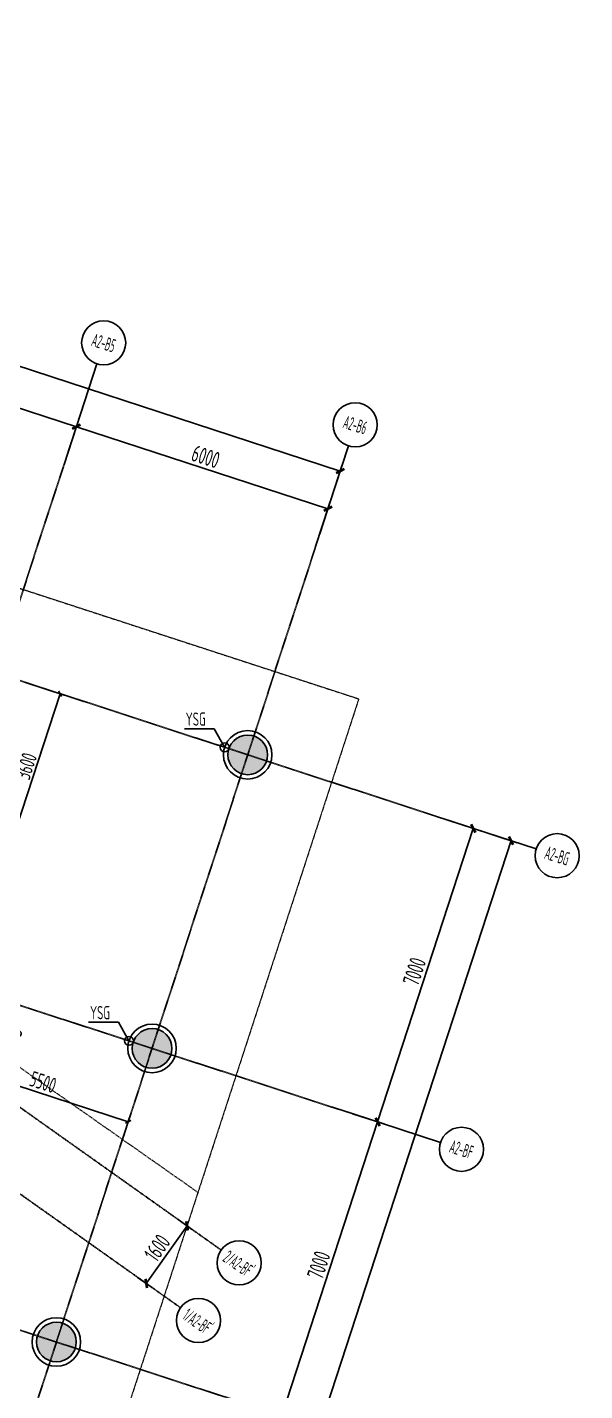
# Model space of a CAD drawing. Header units: millimetres. Extents: x 11515858 to 24947533, y -12764720 to -6305528.
# Drawn here: x 11871839 to 11884480, y -6341330 to -6310420 of the extents above; entities that cross this region are included whole.
import ezdxf
from ezdxf.enums import TextEntityAlignment as Align

# ---------------------------------------------------------------- set-up
doc = ezdxf.new("R2010")
doc.units = ezdxf.units.MM
doc.header["$LTSCALE"] = 10
for name, pattern in [('A2-RG-AXIS$0$CENTER', [2, 1.25, -0.25, 0.25, -0.25]), ('A2-RG-AXIS$0$DOTE', [2.42, 2, -0.2, 0.02, -0.2]), ('A2-RI-F3$0$HIDDEN', [0.375, 0.25, -0.125]), ('A2-RI-F3$0$Overhead 1_16_', [2.579687, 1.5875, -0.992188])]:
    doc.linetypes.add(name, pattern=pattern)
for name, color, linetype in [('A2-RB-F3$0$$34$A-DIMS-100', 1, 'Continuous'), ('A2-RB-F3$0$A-DIMS-100', 1, 'Continuous'), ('A2-RG-AXIS$0$A-AXIS', 1, 'Continuous'), ('A2-RG-AXIS$0$A-DIMS-100', 1, 'Continuous'), ('A2-RG-AXIS$0$A-GRID', 1, 'A2-RG-AXIS$0$CENTER'), ('A2-RG-AXIS$0$A-SYMB', 4, 'Continuous'), ('A2-RI-F3$0$A-ROOF-DRAN', 175, 'Continuous'), ('A2-RI-F3$0$A-SYMB-AREA', 4, 'Continuous'), ('A2-RI-F3$0$A-SYMB-NAME', 4, 'Continuous'), ('A2-RS-F3$0$A-HATH-GRAY', 8, 'Continuous'), ('A2-RS-F3$0$A-WALL-CONC', 6, 'Continuous')]:
    doc.layers.add(name, color=color, linetype=linetype)
doc.layers.add('A2-RI-F3$0$A-FLOR-OVHD', color=8, linetype='A2-RI-F3$0$Overhead 1_16_', lineweight=5)
doc.layers.add('A2-RI-F3$0$A-WALL', color=7, linetype='Continuous', lineweight=5)
doc.styles.add('A2-RB-F3$0$$0$XD2008', font='hzs.shx', dxfattribs={"width": 0.7, "bigfont": 'hztxt.shx'})
doc.styles.add('A2-RB-F3$0$XD2008', font='hzs.shx', dxfattribs={"width": 0.7, "bigfont": 'hztxt.shx'})
doc.styles.add('A2-RG-AXIS$0$ECADI', font='hzs.shx', dxfattribs={"width": 0.7, "bigfont": 'hztxt.shx'})
doc.styles.add('A2-RG-AXIS$0$XD2008', font='hzs.shx', dxfattribs={"width": 0.7, "bigfont": 'hztxt.shx'})
doc.styles.add('A2-RI-F3$0$ECADI', font='hzs.shx', dxfattribs={"width": 0.7, "bigfont": 'hztxt.shx'})
doc.dimstyles.new('A2-RB-F3$0$$0$XD100$0', dxfattribs={"dimscale": 100, "dimtxt": 3.5, "dimasz": 1, "dimexe": 1, "dimexo": 2, "dimgap": 0.5, "dimtad": 1, "dimdec": 0, "dimdsep": 46, "dimtxsty": 'A2-RB-F3$0$$0$XD2008', "dimblk1": 'A2-RB-F3$0$$20$_ArchTick', "dimblk2": 'A2-RB-F3$0$$20$_ArchTick', "dimsah": 1, "dimcen": 2.5, "dimclrt": 4, "dimaunit": 1, "dimadec": 0, "dimazin": 0, "dimtfac": 1, "dimtdec": 0, "dimtix": 1, "dimtmove": 2, "dimatfit": 3, "dimfxl": 0, "dimtolj": 1, "dimtzin": 0, "dimarcsym": 0})
doc.dimstyles.new('A2-RB-F3$0$XD100$0', dxfattribs={"dimscale": 100, "dimtxt": 3.5, "dimasz": 1, "dimexe": 1, "dimexo": 2, "dimgap": 0.5, "dimtad": 1, "dimdec": 0, "dimdsep": 46, "dimtxsty": 'A2-RB-F3$0$XD2008', "dimblk1": 'A2-RB-F3$0$_ArchTick', "dimblk2": 'A2-RB-F3$0$_ArchTick', "dimsah": 1, "dimcen": 2.5, "dimclrt": 4, "dimaunit": 1, "dimadec": 0, "dimazin": 0, "dimtfac": 1, "dimtdec": 0, "dimtix": 1, "dimtmove": 1, "dimatfit": 3, "dimfxl": 0, "dimtolj": 1, "dimtzin": 0, "dimarcsym": 0})
doc.dimstyles.new('A2-RG-AXIS$0$XD150', dxfattribs={"dimscale": 300, "dimtxt": 2.5, "dimasz": 1.5, "dimexe": 1, "dimexo": 2, "dimgap": 0.5, "dimtad": 1, "dimdec": 0, "dimdsep": 46, "dimtxsty": 'A2-RG-AXIS$0$XD2008', "dimcen": 2.5, "dimclrt": 4, "dimaunit": 1, "dimadec": 3, "dimazin": 0, "dimtfac": 1, "dimtdec": 0, "dimtmove": 2, "dimatfit": 3, "dimfxl": 0, "dimtolj": 1, "dimtzin": 0, "dimarcsym": 0})
doc.dimstyles.new('A2-RG-AXIS$0$XD150$0', dxfattribs={"dimscale": 150, "dimtxt": 2.5, "dimasz": 1, "dimexe": 1, "dimexo": 2, "dimgap": 0.5, "dimtad": 1, "dimdec": 0, "dimdsep": 46, "dimtxsty": 'A2-RG-AXIS$0$XD2008', "dimblk": 'A2-RG-AXIS$0$_ArchTick', "dimcen": 2.5, "dimclrt": 4, "dimaunit": 1, "dimadec": 0, "dimazin": 0, "dimtfac": 1, "dimtdec": 0, "dimtmove": 2, "dimatfit": 3, "dimfxl": 0, "dimtolj": 1, "dimtzin": 0, "dimarcsym": 0})

# ---------------------------------------------------------------- blocks, each defined once
blk = doc.blocks.new('A2-RG-AXIS$0$_ArchTick')
at = {"color": 0, "linetype": 'ByBlock', "const_width": 0.4}
blk.add_lwpolyline([(-0.5, -0.5), (0.5, 0.5)], dxfattribs=at)
blk = doc.blocks.new('*D560')
at = {"layer": 'A2-RG-AXIS$0$A-DIMS-100', "color": 0, "lineweight": -2, "transparency": 16777216}
for p, q in [((11877614, -6341892), (11879784, -6335237)), ((11878928, -6334958), (11879926, -6335283)), ((11876759, -6341613), (11877757, -6341939))]:
    blk.add_line(p, q, dxfattribs=at)
at = {"layer": 'Defpoints', "color": 0, "transparency": 16777216}
for p in [(11878643, -6334865), (11879784, -6335237), (11876473, -6341521)]:
    blk.add_point(p, dxfattribs=at)
at = {"layer": 'A2-RG-AXIS$0$A-DIMS-100', "color": 0, "lineweight": -2, "transparency": 16777216, "xscale": 150, "yscale": 150, "zscale": 150}
for p, rotation in [((11879784, -6335237), 71.94704053343841), ((11877614, -6341892), 251.9470405334384)]:
    blk.add_blockref('A2-RG-AXIS$0$_ArchTick', p, dxfattribs=dict(at, rotation=rotation))
at = {"layer": 'A2-RG-AXIS$0$A-DIMS-100', "color": 4, "transparency": 16777216, "insert": (11878449, -6338483), "char_height": 375, "attachment_point": 5, "rotation": 71.947, "style": 'A2-RG-AXIS$0$XD2008'}
blk.add_mtext('\\A1;7000', dxfattribs=at)
blk = doc.blocks.new('*D561')
at = {"layer": 'A2-RG-AXIS$0$A-DIMS-100', "color": 0, "lineweight": -2, "transparency": 16777216}
for p, q in [((11881382, -6328396), (11882096, -6328628)), ((11879784, -6335237), (11881953, -6328582)), ((11879213, -6335051), (11879926, -6335283))]:
    blk.add_line(p, q, dxfattribs=at)
at = {"layer": 'Defpoints', "color": 0, "transparency": 16777216}
for p in [(11881097, -6328303), (11881953, -6328582), (11878928, -6334958)]:
    blk.add_point(p, dxfattribs=at)
at = {"layer": 'A2-RG-AXIS$0$A-DIMS-100', "color": 0, "lineweight": -2, "transparency": 16777216, "xscale": 150, "yscale": 150, "zscale": 150}
for p, rotation in [((11881953, -6328582), 71.94704049334469), ((11879784, -6335237), 251.9470404933447)]:
    blk.add_blockref('A2-RG-AXIS$0$_ArchTick', p, dxfattribs=dict(at, rotation=rotation))
at = {"layer": 'A2-RG-AXIS$0$A-DIMS-100', "color": 4, "transparency": 16777216, "insert": (11880619, -6331828), "char_height": 375, "attachment_point": 5, "rotation": 71.947, "style": 'A2-RG-AXIS$0$XD2008'}
blk.add_mtext('\\A1;7000', dxfattribs=at)
blk = doc.blocks.new('*D562')
at = {"layer": 'A2-RG-AXIS$0$A-DIMS-100', "color": 0, "lineweight": -2, "transparency": 16777216}
for p, q in [((11881382, -6328396), (11882951, -6328907)), ((11871497, -6363564), (11882809, -6328860)), ((11870071, -6363099), (11871640, -6363610))]:
    blk.add_line(p, q, dxfattribs=at)
at = {"layer": 'Defpoints', "color": 0, "transparency": 16777216}
for p in [(11881097, -6328303), (11882809, -6328860), (11869786, -6363006)]:
    blk.add_point(p, dxfattribs=at)
at = {"layer": 'A2-RG-AXIS$0$A-DIMS-100', "color": 0, "lineweight": -2, "transparency": 16777216, "xscale": 150, "yscale": 150, "zscale": 150}
for p, rotation in [((11882809, -6328860), 71.94704055555823), ((11871497, -6363564), 251.9470405555582)]:
    blk.add_blockref('A2-RG-AXIS$0$_ArchTick', p, dxfattribs=dict(at, rotation=rotation))
at = {"layer": 'A2-RG-AXIS$0$A-DIMS-100', "color": 4, "transparency": 16777216, "insert": (11876903, -6346131), "char_height": 375, "attachment_point": 5, "rotation": 71.947, "style": 'A2-RG-AXIS$0$XD2008'}
blk.add_mtext('\\A1;36500', dxfattribs=at)
blk = doc.blocks.new('*D567')
at = {"layer": 'A2-RG-AXIS$0$A-DIMS-100', "color": 0, "lineweight": -2, "transparency": 16777216}
for p, q in [((11869438, -6318962), (11869671, -6318249)), ((11869624, -6318392), (11872952, -6319476)), ((11872766, -6320047), (11872999, -6319334))]:
    blk.add_line(p, q, dxfattribs=at)
at = {"layer": 'Defpoints', "color": 0, "transparency": 16777216}
for p in [(11869345, -6319247), (11872952, -6319476), (11872673, -6320332)]:
    blk.add_point(p, dxfattribs=at)
at = {"layer": 'A2-RG-AXIS$0$A-DIMS-100', "color": 0, "lineweight": -2, "transparency": 16777216, "xscale": 150, "yscale": 150, "zscale": 150}
for p, rotation in [((11869624, -6318392), 161.9467459168328), ((11872952, -6319476), 341.9467459168328)]:
    blk.add_blockref('A2-RG-AXIS$0$_ArchTick', p, dxfattribs=dict(at, rotation=rotation))
at = {"layer": 'A2-RG-AXIS$0$A-DIMS-100', "color": 4, "transparency": 16777216, "insert": (11871370, -6318684), "char_height": 375, "attachment_point": 5, "rotation": 341.9467, "style": 'A2-RG-AXIS$0$XD2008'}
blk.add_mtext('\\A1;3500', dxfattribs=at)
blk = doc.blocks.new('*D568')
at = {"layer": 'A2-RG-AXIS$0$A-DIMS-100', "color": 0, "lineweight": -2, "transparency": 16777216}
for p, q in [((11872766, -6320047), (11872999, -6319334)), ((11872952, -6319476), (11878657, -6321336)), ((11878471, -6321906), (11878703, -6321193))]:
    blk.add_line(p, q, dxfattribs=at)
at = {"layer": 'Defpoints', "color": 0, "transparency": 16777216}
for p in [(11872673, -6320332), (11878657, -6321336), (11878378, -6322191)]:
    blk.add_point(p, dxfattribs=at)
at = {"layer": 'A2-RG-AXIS$0$A-DIMS-100', "color": 0, "lineweight": -2, "transparency": 16777216, "xscale": 150, "yscale": 150, "zscale": 150}
for p, rotation in [((11872952, -6319476), 161.9467459168328), ((11878657, -6321336), 341.9467459168328)]:
    blk.add_blockref('A2-RG-AXIS$0$_ArchTick', p, dxfattribs=dict(at, rotation=rotation))
at = {"layer": 'A2-RG-AXIS$0$A-DIMS-100', "color": 4, "transparency": 16777216, "insert": (11875886, -6320156), "char_height": 375, "attachment_point": 5, "rotation": 341.9467, "style": 'A2-RG-AXIS$0$XD2008'}
blk.add_mtext('\\A1;6000', dxfattribs=at)
blk = doc.blocks.new('*D569')
at = {"layer": 'A2-RG-AXIS$0$A-DIMS-100', "color": 0, "lineweight": -2, "transparency": 16777216}
for p, q in [((11848046, -6311989), (11848557, -6310420)), ((11848511, -6310563), (11878936, -6320480)), ((11878471, -6321906), (11878982, -6320337))]:
    blk.add_line(p, q, dxfattribs=at)
at = {"layer": 'Defpoints', "color": 0, "transparency": 16777216}
for p in [(11847953, -6312274), (11878936, -6320480), (11878378, -6322191)]:
    blk.add_point(p, dxfattribs=at)
at = {"layer": 'A2-RG-AXIS$0$A-DIMS-100', "color": 0, "lineweight": -2, "transparency": 16777216, "xscale": 150, "yscale": 150, "zscale": 150}
for p, rotation in [((11848511, -6310563), 161.9470385083665), ((11878936, -6320480), 341.9470385083665)]:
    blk.add_blockref('A2-RG-AXIS$0$_ArchTick', p, dxfattribs=dict(at, rotation=rotation))
at = {"layer": 'A2-RG-AXIS$0$A-DIMS-100', "color": 4, "transparency": 16777216, "insert": (11863805, -6315272), "char_height": 375, "attachment_point": 5, "rotation": 341.947, "style": 'A2-RG-AXIS$0$XD2008'}
blk.add_mtext('\\A1;32000', dxfattribs=at)
blk = doc.blocks.new('A2-RG-AXIS$0$ECADI-TAG-GRID')
at = {"color": 13}
blk.add_circle((0, 0), 5, dxfattribs=at)
at = {"style": 'A2-RG-AXIS$0$ECADI', "width": 0.7}
blk.add_attdef('GRID', text='', height=5, dxfattribs=at).set_placement((0, 0), align=Align.MIDDLE)
blk = doc.blocks.new('*D571')
at = {"layer": 'A2-RG-AXIS$0$A-DIMS-100', "color": 0, "lineweight": -2, "transparency": 16777216}
for p, q in [((11874538, -6338897), (11875463, -6337592)), ((11875258, -6337447), (11875585, -6337679)), ((11874333, -6338752), (11874660, -6338984))]:
    blk.add_line(p, q, dxfattribs=at)
at = {"layer": 'Defpoints', "color": 0, "transparency": 16777216}
for p in [(11875013, -6337273), (11875463, -6337592), (11874088, -6338579)]:
    blk.add_point(p, dxfattribs=at)
at = {"layer": 'A2-RG-AXIS$0$A-DIMS-100', "color": 0, "lineweight": -2, "transparency": 16777216, "xscale": 150, "yscale": 150, "zscale": 150}
for p, rotation in [((11875463, -6337592), 54.66696937451481), ((11874538, -6338897), 234.6669693745148)]:
    blk.add_blockref('A2-RG-AXIS$0$_ArchTick', p, dxfattribs=dict(at, rotation=rotation))
at = {"layer": 'A2-RG-AXIS$0$A-DIMS-100', "color": 4, "transparency": 16777216, "insert": (11874786, -6338093), "char_height": 375, "attachment_point": 5, "rotation": 54.667, "style": 'A2-RG-AXIS$0$XD2008'}
blk.add_mtext('\\A1;1600', dxfattribs=at)
blk = doc.blocks.new('*D542')
at = {"layer": 'A2-RG-AXIS$0$A-DIMS-100', "color": 0, "lineweight": -2, "ltscale": 3, "transparency": 16777216}
blk.add_arc((11865637, -6330626), 5954, 324.6656, 341.947, dxfattribs=at)
at = {"layer": 'Defpoints', "color": 0, "ltscale": 3, "transparency": 16777216}
for p in [(11846414, -6316998), (11840967, -6322585), (11870815, -6333565), (11878928, -6334958), (11876238, -6338142)]:
    blk.add_point(p, dxfattribs=at)
at = {"layer": 'A2-RG-AXIS$0$A-DIMS-100', "color": 0, "lineweight": -2, "ltscale": 3, "transparency": 16777216, "xscale": 150, "yscale": 150, "zscale": 150}
for p, rotation in [((11871298, -6332471), 71.94704049334831), ((11870494, -6334070), 234.6655761921282)]:
    blk.add_blockref('A2-RG-AXIS$0$_ArchTick', p, dxfattribs=dict(at, rotation=rotation))
at = {"layer": 'A2-RG-AXIS$0$A-DIMS-100', "color": 4, "ltscale": 3, "transparency": 16777216, "insert": (11871378, -6333513), "char_height": 375, "attachment_point": 5, "rotation": 63.3063, "style": 'A2-RG-AXIS$0$XD2008'}
blk.add_mtext('\\A1;17°16\'53"', dxfattribs=at)
blk = doc.blocks.new('A2-RB-F3$0$_ArchTick')
at = {"color": 0, "linetype": 'ByBlock', "const_width": 0.4}
blk.add_lwpolyline([(-0.5, -0.5), (0.5, 0.5)], dxfattribs=at)
blk = doc.blocks.new('*D640')
at = {"layer": 'A2-RB-F3$0$A-DIMS-100', "color": 0, "lineweight": -2, "transparency": 16777216}
for p, q in [((11871799, -6325273), (11872679, -6325560)), ((11872584, -6325529), (11871469, -6328951)), ((11870683, -6328695), (11871564, -6328982))]:
    blk.add_line(p, q, dxfattribs=at)
at = {"layer": 'Defpoints', "color": 0, "transparency": 16777216}
for p in [(11871609, -6325211), (11870493, -6328633), (11871469, -6328951)]:
    blk.add_point(p, dxfattribs=at)
at = {"layer": 'A2-RB-F3$0$A-DIMS-100', "color": 0, "lineweight": -2, "transparency": 16777216, "xscale": 100, "yscale": 100, "zscale": 100}
for p, rotation in [((11872584, -6325529), 71.9470404932141), ((11871469, -6328951), 251.9470404932141)]:
    blk.add_blockref('A2-RB-F3$0$_ArchTick', p, dxfattribs=dict(at, rotation=rotation))
at = {"layer": 'A2-RB-F3$0$A-DIMS-100', "color": 4, "transparency": 16777216, "insert": (11871812, -6327170), "char_height": 350, "attachment_point": 5, "rotation": 71.947, "style": 'A2-RB-F3$0$XD2008'}
blk.add_mtext('\\A1;3600', dxfattribs=at)
blk = doc.blocks.new('A2-RB-F3$0$$20$_ArchTick')
at = {"color": 0, "linetype": 'ByBlock', "const_width": 0.4}
blk.add_lwpolyline([(-0.5, -0.5), (0.5, 0.5)], dxfattribs=at)
blk = doc.blocks.new('*D990')
at = {"layer": 'A2-RB-F3$0$$34$A-DIMS-100', "color": 0, "lineweight": -2, "transparency": 16777216}
blk.add_arc((11853996, -6322371), 5110, 314.9844, 324.6592, dxfattribs=at)
at = {"layer": 'Defpoints', "color": 0, "transparency": 16777216}
for p in [(11846414, -6316995), (11856870, -6325247), (11857806, -6325777), (11858583, -6326961), (11876238, -6338143)]:
    blk.add_point(p, dxfattribs=at)
at = {"layer": 'A2-RB-F3$0$$34$A-DIMS-100', "color": 0, "lineweight": -2, "transparency": 16777216, "xscale": 100, "yscale": 100, "zscale": 100}
for p, rotation in [((11858164, -6325327), 54.65917628221432), ((11857608, -6325986), 224.984351834306)]:
    blk.add_blockref('A2-RB-F3$0$$20$_ArchTick', p, dxfattribs=dict(at, rotation=rotation))
at = {"layer": 'A2-RB-F3$0$$34$A-DIMS-100', "color": 4, "transparency": 16777216, "insert": (11857703, -6325501), "char_height": 350, "attachment_point": 5, "rotation": 49.8218, "style": 'A2-RB-F3$0$$0$XD2008'}
blk.add_mtext('\\A1;9°40\'29"', dxfattribs=at)
blk = doc.blocks.new('*D991')
at = {"layer": 'A2-RB-F3$0$A-DIMS-100', "color": 0, "lineweight": -2, "transparency": 16777216}
for p, q in [((11868790, -6333859), (11868930, -6333431)), ((11874128, -6335231), (11868899, -6333527)), ((11874020, -6335563), (11874159, -6335136))]:
    blk.add_line(p, q, dxfattribs=at)
at = {"layer": 'Defpoints', "color": 0, "transparency": 16777216}
for p in [(11868899, -6333527), (11868728, -6334049), (11873958, -6335754)]:
    blk.add_point(p, dxfattribs=at)
at = {"layer": 'A2-RB-F3$0$A-DIMS-100', "color": 0, "lineweight": -2, "transparency": 16777216, "xscale": 100, "yscale": 100, "zscale": 100}
for p, rotation in [((11868899, -6333527), 161.9470652825233), ((11874128, -6335231), 341.9470652825233)]:
    blk.add_blockref('A2-RB-F3$0$_ArchTick', p, dxfattribs=dict(at, rotation=rotation))
at = {"layer": 'A2-RB-F3$0$A-DIMS-100', "color": 4, "transparency": 16777216, "insert": (11872197, -6334334), "char_height": 350, "attachment_point": 5, "rotation": 341.9471, "style": 'A2-RB-F3$0$XD2008'}
blk.add_mtext('\\A1;5500', dxfattribs=at)
blk = doc.blocks.new('A2-RI-F3$0$5erhfh')
at = {"layer": 'A2-RI-F3$0$A-SYMB-AREA', "style": 'A2-RI-F3$0$ECADI', "width": 0.7}
blk.add_attdef('340M2', text='', height=2.5, dxfattribs=at).set_placement((0, 1.25), align=Align.MIDDLE_LEFT)
at = {"layer": 'A2-RI-F3$0$A-SYMB-NAME', "style": 'A2-RI-F3$0$ECADI', "width": 0.7}
blk.add_attdef('CHINESENAME', (-12.29, 3.09), '', height=4.5, dxfattribs=at)
blk = doc.blocks.new('A2-RI-F3$0$45yrthfgh')
at = {"layer": 'A2-RI-F3$0$A-ROOF-DRAN'}
for points in [[(41213, 24957), (40975, 25378), (40299, 25378)], [(39044, 18301), (38805, 18723), (38129, 18723)]]:
    blk.add_lwpolyline(points, dxfattribs=at)
for centre in [(41213, 24957), (39044, 18301)]:
    blk.add_circle(centre, 100, dxfattribs=at)
ref = blk.add_blockref('A2-RI-F3$0$5erhfh', (39650, 25138), dxfattribs=dict(at, xscale=-100, yscale=100, zscale=100))
ref.add_attrib('CHINESENAME', 'YSG', (40329, 25447), dxfattribs={"layer": 'A2-RI-F3$0$A-SYMB-NAME', "height": 300, "style": 'A2-RI-F3$0$ECADI', "width": 0.7})
ref = blk.add_blockref('A2-RI-F3$0$5erhfh', (37481, 18483), dxfattribs=dict(at, xscale=-100, yscale=100, zscale=100))
ref.add_attrib('CHINESENAME', 'YSG', (38160, 18792), dxfattribs={"layer": 'A2-RI-F3$0$A-SYMB-NAME', "height": 300, "style": 'A2-RI-F3$0$ECADI', "width": 0.7})
blk = doc.blocks.new('A2-RS-F3')
at = {"layer": 'A2-RS-F3$0$A-HATH-GRAY'}
h = blk.add_hatch(color=256, dxfattribs=at)
edge = h.paths.add_edge_path()
edge.add_arc((11876839, -6326915), 450, 0, 360)
h = blk.add_hatch(color=256, dxfattribs=at)
edge = h.paths.add_edge_path()
edge.add_arc((11874669, -6333570), 450, 0, 360)
h = blk.add_hatch(color=256, dxfattribs=at)
edge = h.paths.add_edge_path()
edge.add_arc((11872500, -6340225), 450, 0, 360)
at = {"layer": 'A2-RS-F3$0$A-WALL-CONC'}
for centre in [(11876839, -6326915), (11874669, -6333570), (11872500, -6340225)]:
    blk.add_circle(centre, 450, dxfattribs=at)
blk = doc.blocks.new('A2-RG-AXIS')
at = {"layer": 'A2-RG-AXIS$0$A-AXIS'}
for p, q in [((11872673.1, -6320331.9), (11873416.9, -6318049.9)), ((11878377.7, -6322191.3), (11879121.5, -6319909.3)), ((11881097.2, -6328302.7), (11883379.1, -6329046.4)), ((11878927.9, -6334958.1), (11881209.8, -6335701.8))]:
    blk.add_line(p, q, dxfattribs=at)
at = {"layer": 'A2-RG-AXIS$0$A-GRID', "linetype": 'A2-RG-AXIS$0$DOTE'}
for p, q in [((11843136.5, -6315929.7), (11881097.2, -6328302.7)), ((11876238.4, -6338141.9), (11846413.5, -6316997.8)), ((11875313.6, -6339447.6), (11845488.2, -6318303.1)), ((11872673.2, -6320331.8), (11859512.5, -6360709)), ((11878378.1, -6322191.3), (11865217.4, -6362568.5)), ((11840967.2, -6322585.1), (11878927.9, -6334958.1)), ((11838798, -6329240.5), (11876758.7, -6341613.5))]:
    blk.add_line(p, q, dxfattribs=at)
at = {"layer": 'A2-RG-AXIS$0$A-SYMB'}
ref = blk.add_blockref('A2-RG-AXIS$0$ECADI-TAG-GRID', (11873571.8, -6317574.5), dxfattribs=dict(at, xscale=100.0000000000341, yscale=100.0000000000341, zscale=100.0000000000341, rotation=342.7200000000827))
ref.add_attrib('GRID', 'A2-B5', dxfattribs={"layer": '0', "extrusion": (0, 0, -1), "height": 300, "rotation": 17.28, "style": 'A2-RG-AXIS$0$ECADI', "text_generation_flag": 2, "width": 0.5}).set_placement((-11873571.8, -6317574.5), align=Align.MIDDLE)
ref = blk.add_blockref('A2-RG-AXIS$0$ECADI-TAG-GRID', (11879276.7, -6319434), dxfattribs=dict(at, xscale=100.0000000000341, yscale=100.0000000000341, zscale=100.0000000000341, rotation=342.7200000000827))
ref.add_attrib('GRID', 'A2-B6', dxfattribs={"layer": '0', "extrusion": (0, 0, -1), "height": 300, "rotation": 17.28, "style": 'A2-RG-AXIS$0$ECADI', "text_generation_flag": 2, "width": 0.5}).set_placement((-11879276.7, -6319434), align=Align.MIDDLE)
ref = blk.add_blockref('A2-RG-AXIS$0$ECADI-TAG-GRID', (11883854.4, -6329201.4), dxfattribs=dict(at, xscale=100.0000000000341, yscale=100.0000000000341, zscale=100.0000000000341, rotation=342.7200000000827))
ref.add_attrib('GRID', 'A2-BG', dxfattribs={"layer": '0', "extrusion": (0, 0, -1), "height": 300, "rotation": 17.28, "style": 'A2-RG-AXIS$0$ECADI', "text_generation_flag": 2, "width": 0.5}).set_placement((-11883854.4, -6329201.4), align=Align.MIDDLE)
ref = blk.add_blockref('A2-RG-AXIS$0$ECADI-TAG-GRID', (11881685.2, -6335856.8), dxfattribs=dict(at, xscale=100.0000000000341, yscale=100.0000000000341, zscale=100.0000000000341, rotation=342.7200000000827))
ref.add_attrib('GRID', 'A2-BF', dxfattribs={"layer": '0', "extrusion": (0, 0, -1), "height": 300, "rotation": 17.28, "style": 'A2-RG-AXIS$0$ECADI', "text_generation_flag": 2, "width": 0.5}).set_placement((-11881685.2, -6335856.8), align=Align.MIDDLE)
ref = blk.add_blockref('A2-RG-AXIS$0$ECADI-TAG-GRID', (11876645.6, -6338432), dxfattribs=dict(at, xscale=99.99999999997956, yscale=99.99999999997956, zscale=99.99999999997956, rotation=325.4399999999224))
ref.add_attrib('GRID', "2/A2-BF'", dxfattribs={"layer": '0', "extrusion": (0, 0, -1), "height": 300, "rotation": 34.56, "style": 'A2-RG-AXIS$0$ECADI', "text_generation_flag": 2, "width": 0.4}).set_placement((-11876645.6, -6338432), align=Align.MIDDLE)
ref = blk.add_blockref('A2-RG-AXIS$0$ECADI-TAG-GRID', (11875720.7, -6339737.9), dxfattribs=dict(at, xscale=99.99999999997956, yscale=99.99999999997956, zscale=99.99999999997956, rotation=325.4399999999224))
ref.add_attrib('GRID', "1/A2-BF'", dxfattribs={"layer": '0', "extrusion": (0, 0, -1), "height": 300, "rotation": 34.56, "style": 'A2-RG-AXIS$0$ECADI', "text_generation_flag": 2, "width": 0.4}).set_placement((-11875720.7, -6339737.9), align=Align.MIDDLE)
at = {"layer": 'A2-RG-AXIS$0$A-DIMS-100'}
for p1, p2, distance, picture, middle in [((11847953.1, -6312274.5), (11878378.1, -6322191.3), 1800, '*D569', (11863804.8, -6315271.9)), ((11869786, -6363005.8), (11881097.2, -6328302.6), -1800, '*D562', (11876903.4, -6346130.7)), ((11878927.9, -6334958.1), (11881097.2, -6328302.7), -900, '*D561', (11880618.7, -6331828)), ((11874088, -6338578.7), (11875013.3, -6337273.4), -551, '*D571', (11874786, -6338092.9))]:
    dim = blk.add_aligned_dim(p1=p1, p2=p2, distance=distance, dimstyle='A2-RG-AXIS$0$XD150$0', dxfattribs=at)
    dim.commit()
    dim.dimension.update_dxf_attribs({"geometry": picture, "text_midpoint": middle})
at = {"layer": 'A2-RG-AXIS$0$A-DIMS-100', "ltscale": 3}
dim = blk.add_angular_dim_2l(base=(11870815.1772, -6333564.6066), line1=((11840967.2378, -6322585.1126), (11878927.9289, -6334958.0925)), line2=((11876238.3543, -6338141.9015), (11846413.5362, -6316997.8396)), dimstyle='A2-RG-AXIS$0$XD150', override={"dimscale": 150, "dimasz": 1, "dimblk": 'A2-RG-AXIS$0$_ArchTick', "dimadec": 4}, dxfattribs=at)
dim.commit()
dim.dimension.update_dxf_attribs({"geometry": '*D542', "text_midpoint": (11871378.0799, -6333512.755)})
at = {"layer": 'A2-RG-AXIS$0$A-DIMS-100'}
for base, p1, p2, angle, picture, middle in [((11872952, -6319476.2), (11869345.4, -6319247.3), (11872673.2, -6320331.8), 161.94675, '*D567', (11871369.5, -6318684.3)), ((11878657, -6321335.7), (11872673.2, -6320331.8), (11878378.1, -6322191.3), 161.94675, '*D568', (11875885.8, -6320156.4)), ((11879783.6, -6335237), (11876473.4, -6341520.5), (11878642.7, -6334865.1), 251.94704, '*D560', (11878449.4, -6338483.3))]:
    dim = blk.add_linear_dim(base=base, p1=p1, p2=p2, angle=angle, dimstyle='A2-RG-AXIS$0$XD150$0', dxfattribs=at)
    dim.commit()
    dim.dimension.update_dxf_attribs({"geometry": picture, "text_midpoint": middle})
blk = doc.blocks.new('A2-RB-F3')
at = {"layer": 'A2-RB-F3$0$$34$A-DIMS-100'}
dim = blk.add_angular_dim_2l(base=(11857805.7924, -6325776.5515), line1=((11856870.4171, -6325247.3472), (11858582.9851, -6326960.8509)), line2=((11846414.4359, -6316995.0793), (11876238.1344, -6338143.3535)), dimstyle='A2-RB-F3$0$$0$XD100$0', override={"dimadec": 4}, dxfattribs=at)
dim.commit()
dim.dimension.update_dxf_attribs({"geometry": '*D990', "text_midpoint": (11857702.7372, -6325501.3186)})
at = {"layer": 'A2-RB-F3$0$A-DIMS-100'}
dim = blk.add_aligned_dim(p1=(11871608.7, -6325210.6), p2=(11870493.1, -6328633.4), distance=1026, dimstyle='A2-RB-F3$0$XD100$0', dxfattribs=at)
dim.commit()
dim.dimension.update_dxf_attribs({"geometry": '*D640', "text_midpoint": (11871812.5, -6327170.3)})
dim = blk.add_linear_dim(base=(11868898.7, -6333526.5), p1=(11873958, -6335753.6), p2=(11868728.4, -6334049), angle=161.94707, dimstyle='A2-RB-F3$0$XD100$0', dxfattribs=at)
dim.commit()
dim.dimension.update_dxf_attribs({"geometry": '*D991', "text_midpoint": (11872127, -6334548), "dimtype": 129})
blk = doc.blocks.new('A2-RI-F3')
for centre in [(11876838.5, -6326914.6), (11874669.3, -6333570), (11872500, -6340225.4)]:
    blk.add_circle(centre, 550)
at = {"layer": 'A2-RI-F3$0$A-FLOR-OVHD', "ltscale": 0.5}
for p, q in [((11858438.6, -6318827.4), (11879356.1, -6325645.4)), ((11879356.1, -6325645.4), (11871959.5, -6348337.9))]:
    blk.add_line(p, q, dxfattribs=at)
at = {"layer": 'A2-RI-F3$0$A-FLOR-OVHD'}
blk.add_line((11869288.9, -6332328.6), (11875709.4, -6336833.2), dxfattribs=at)
at = {"linetype": 'A2-RI-F3$0$HIDDEN', "ltscale": 3}
blk.add_blockref('A2-RG-AXIS', (0, 0), dxfattribs=at)
at = {"layer": 'A2-RI-F3$0$A-WALL'}
blk.add_blockref('A2-RI-F3$0$45yrthfgh', (11835102.2, -6351700.9), dxfattribs=at)

msp = doc.modelspace()

# ---------------------------------------------------------------- block references
for name in ['A2-RB-F3', 'A2-RI-F3', 'A2-RG-AXIS', 'A2-RS-F3']:
    msp.add_blockref(name, (0, 0))

doc.saveas('drawing.dxf')
